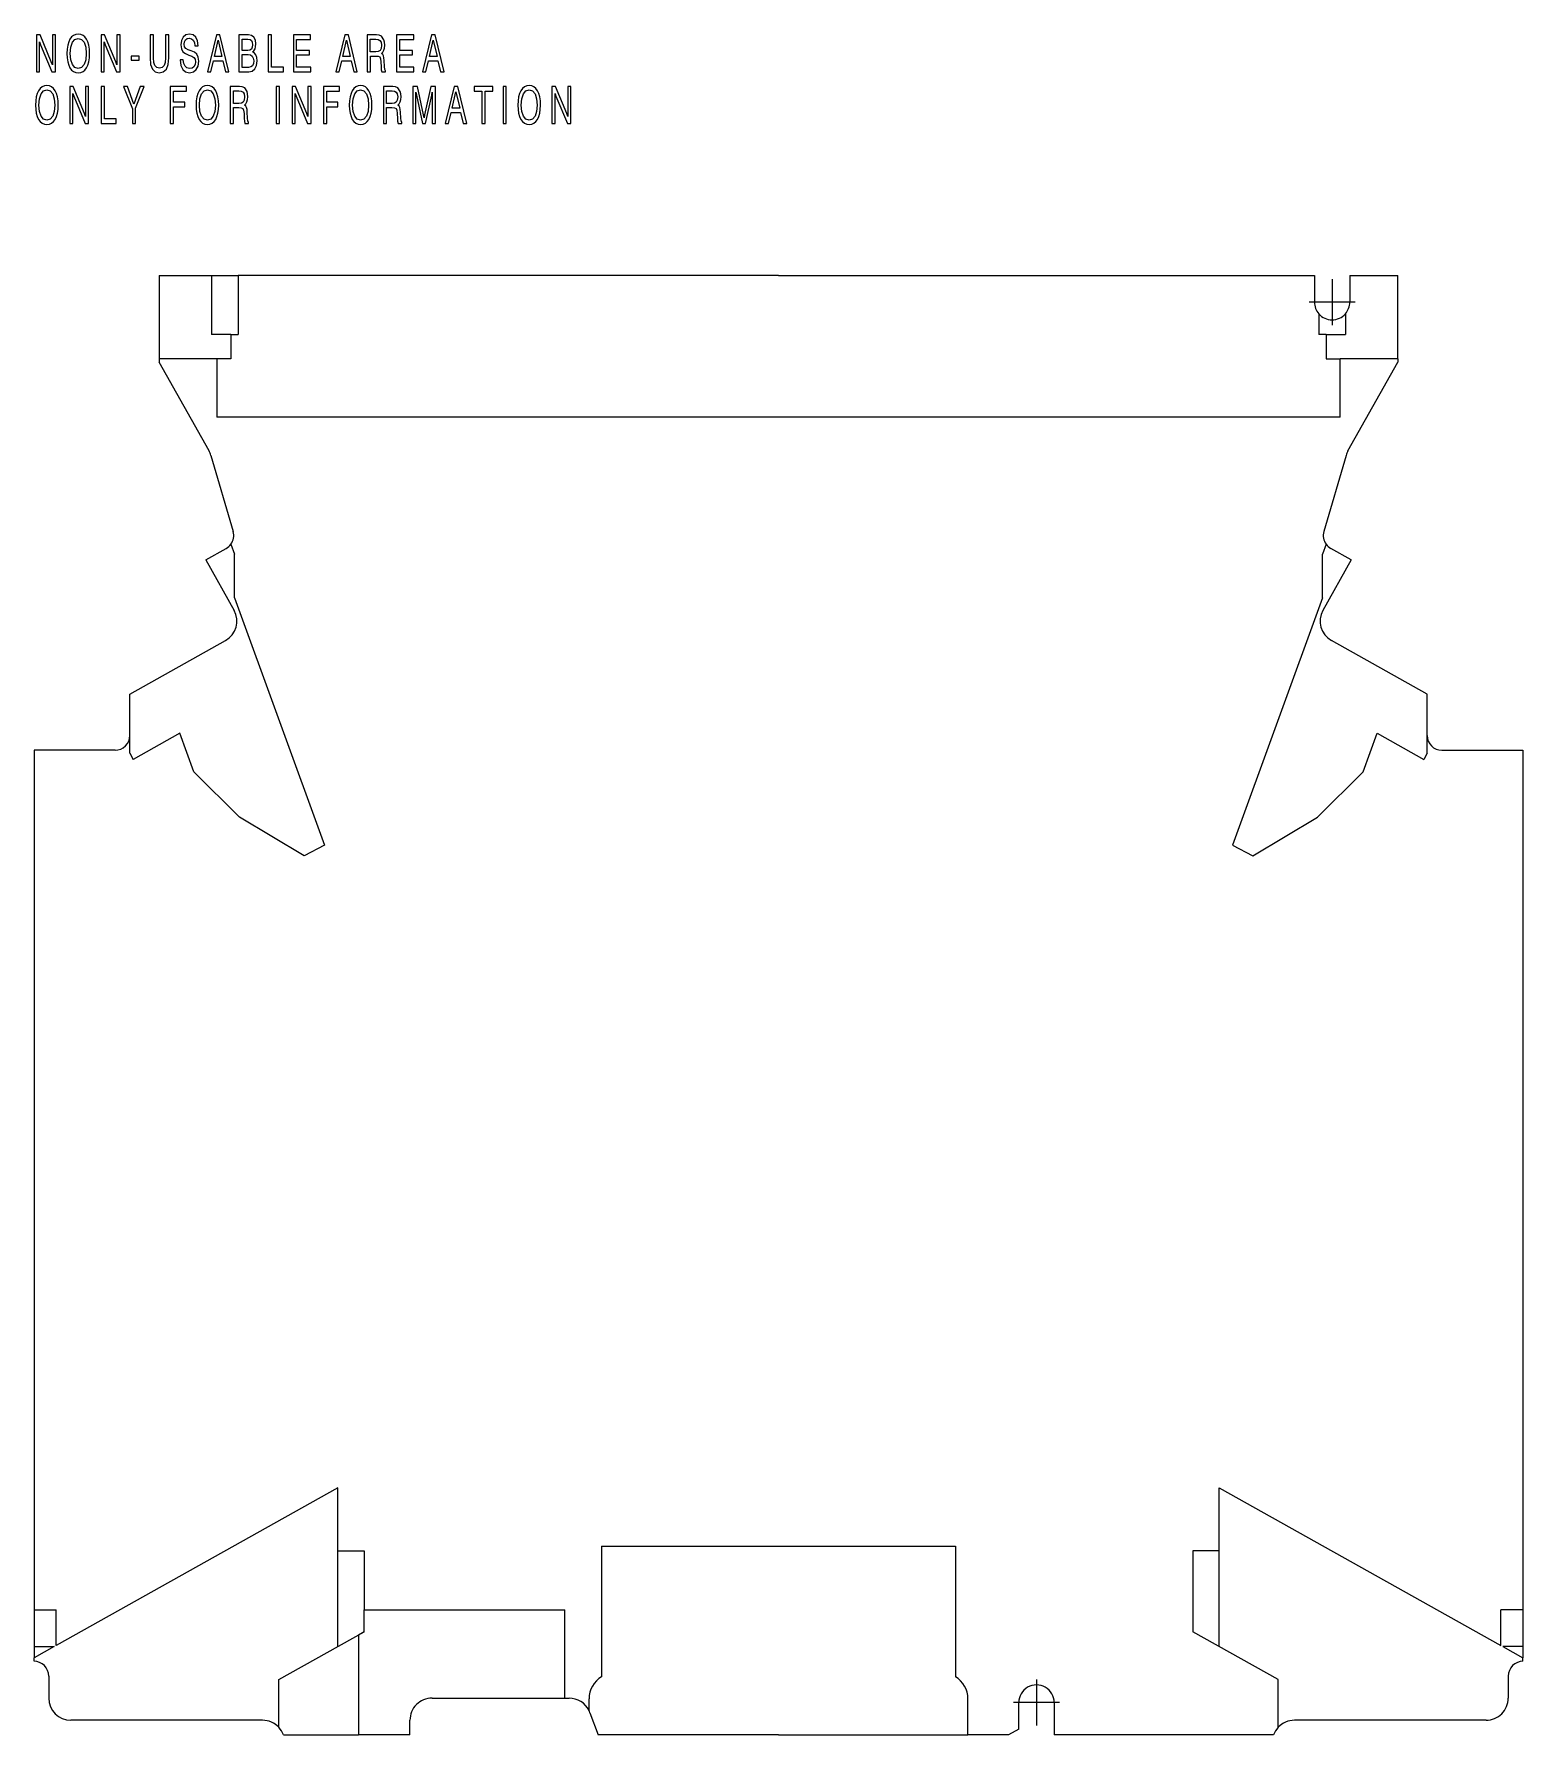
# Model space of a CAD drawing. Extents: x 55 to 156, y 112 to 227.
import ezdxf

# ---------------------------------------------------------------- set-up
doc = ezdxf.new("R2010")
doc.units = 0
doc.linetypes.add('DASHDOT', pattern=[18.5, 12, -3, 0.5, -3])
doc.layers.get('0').update_dxf_attribs({"linetype": 'CONTINUOUS'})

msp = doc.modelspace()

# ---------------------------------------------------------------- linework, layer by layer
at = {"color": 7}
for p, q in [((63.513229, 210.68808), (67.063232, 210.68808)), ((63.513229, 210.68808), (63.513229, 205.038086)), ((67.063232, 210.68808), (67.063232, 206.68808)), ((67.063232, 210.68808), (68.863228, 210.68808)), ((105.513229, 210.68808), (68.863228, 210.68808)), ((68.863228, 210.68808), (68.863228, 206.68808)), ((105.513229, 210.68808), (141.86322, 210.68808)), ((141.86322, 210.68808), (141.86322, 208.888077)), ((144.263229, 210.68808), (147.513229, 210.68808)), ((144.263229, 210.68808), (144.263229, 208.888077)), ((147.513229, 205.038086), (147.513229, 210.68808)), ((142.163239, 208.09436), (142.163239, 206.68808)), ((143.963226, 208.09436), (143.963226, 206.68808)), ((68.363228, 206.68808), (67.063232, 206.68808)), ((68.363228, 206.68808), (68.363228, 205.038086)), ((68.363228, 206.68808), (68.863228, 206.68808)), ((142.663239, 206.68808), (142.163239, 206.68808)), ((142.663239, 206.68808), (142.663239, 205.038086)), ((142.663239, 206.68808), (143.963226, 206.68808)), ((67.413231, 205.038086), (63.513229, 205.038086)), ((63.513229, 205.038086), (63.513229, 204.821228)), ((66.882645, 198.804688), (63.513229, 204.821228)), ((67.413231, 205.038086), (67.413231, 201.088074)), ((68.363228, 205.038086), (67.413231, 205.038086)), ((142.663239, 205.038086), (143.61322, 205.038086)), ((147.513229, 205.038086), (143.61322, 205.038086)), ((143.61322, 201.088074), (143.61322, 205.038086)), ((144.143814, 198.804688), (147.513229, 204.821228)), ((147.513229, 205.038086), (147.513229, 204.821228)), ((143.61322, 201.088074), (67.413231, 201.088074)), ((67.013977, 198.491516), (68.519539, 193.326172)), ((144.012482, 198.491516), (142.506927, 193.326172)), ((66.665741, 191.399689), (68.048111, 192.173843)), ((68.37468, 192.467133), (68.602722, 191.790588)), ((68.613541, 188.820801), (68.602722, 191.790588)), ((142.412918, 188.820801), (142.423737, 191.790588)), ((142.651779, 192.467133), (142.423737, 191.790588)), ((144.360718, 191.399689), (142.978348, 192.173843)), ((66.665741, 191.399689), (68.585236, 187.972198)), ((144.360718, 191.399689), (142.441223, 187.972198)), ((68.613541, 188.820801), (74.713272, 172.057144)), ((142.412918, 188.820801), (136.313187, 172.057144)), ((61.513229, 182.29248), (68.009415, 185.930511)), ((149.513229, 182.29248), (143.017044, 185.930511)), ((61.513229, 179.491745), (61.513229, 182.29248)), ((149.513229, 179.491745), (149.513229, 182.29248)), ((61.513229, 178.29248), (61.513229, 179.491745)), ((64.912689, 179.643311), (61.74897, 177.871552)), ((65.864044, 177.032074), (64.912689, 179.643311)), ((145.162415, 177.032074), (146.11377, 179.643311)), ((146.11377, 179.643311), (149.277496, 177.871552)), ((149.513229, 178.29248), (149.513229, 179.491745)), ((60.513229, 178.491745), (55.013229, 178.491745)), ((55.013229, 178.491745), (55.013229, 120.18808)), ((61.513229, 178.29248), (61.74897, 177.871552)), ((149.513229, 178.29248), (149.277496, 177.871552)), ((150.513229, 178.491745), (156.013229, 178.491745)), ((156.013229, 178.491745), (156.013229, 120.18808)), ((68.95993, 173.949066), (65.864044, 177.032074)), ((142.066528, 173.949066), (145.162415, 177.032074)), ((73.327263, 171.334427), (68.95993, 173.949066)), ((137.699188, 171.334427), (142.066528, 173.949066)), ((74.713272, 172.057144), (73.327263, 171.334427)), ((136.313187, 172.057144), (137.699188, 171.334427)), ((75.613228, 128.461761), (56.513229, 117.765251)), ((75.613228, 124.18808), (75.613228, 128.461761)), ((135.413223, 124.18808), (135.413223, 128.461761)), ((135.413223, 128.461761), (154.513229, 117.765251)), ((75.613228, 124.18808), (77.413231, 124.18808)), ((75.613228, 117.68808), (75.613228, 124.18808)), ((77.413231, 124.18808), (77.413231, 120.18808)), ((93.513229, 124.498077), (93.513229, 115.638916)), ((93.513229, 124.498077), (117.513229, 124.498077)), ((117.513229, 124.498077), (117.513229, 115.638916)), ((133.613235, 124.18808), (133.613235, 118.696129)), ((135.413223, 124.18808), (133.613235, 124.18808)), ((135.413223, 117.68808), (135.413223, 124.18808)), ((55.013229, 120.18808), (56.513229, 120.18808)), ((55.013229, 120.18808), (55.013229, 117.68808)), ((56.513229, 117.765251), (56.513229, 120.18808)), ((77.413231, 120.18808), (91.013229, 120.18808)), ((77.413231, 118.696129), (77.413231, 120.18808)), ((91.013229, 114.18808), (91.013229, 120.18808)), ((154.513229, 117.765251), (154.513229, 120.18808)), ((156.013229, 120.18808), (154.513229, 120.18808)), ((156.013229, 120.18808), (156.013229, 117.68808)), ((71.613228, 115.447975), (77.413231, 118.696129)), ((77.413231, 118.68808), (77.013229, 118.464066)), ((77.013229, 118.464066), (77.013229, 111.68808)), ((77.413231, 118.68808), (77.413231, 118.696129)), ((139.413239, 115.447975), (133.613235, 118.696129)), ((56.375423, 117.68808), (55.013229, 116.925217)), ((55.013229, 117.68808), (56.375423, 117.68808)), ((55.013229, 117.68808), (55.013229, 116.925217)), ((55.013229, 116.68808), (55.013229, 116.925217)), ((156.013229, 117.68808), (154.651031, 117.68808)), ((154.651031, 117.68808), (156.013229, 116.925217)), ((156.013229, 117.68808), (156.013229, 116.925217)), ((156.013229, 116.68808), (156.013229, 116.925217)), ((56.013229, 115.68808), (56.013229, 114.18808)), ((71.613228, 112.207886), (71.613228, 115.447975)), ((139.413239, 112.207886), (139.413239, 115.447975)), ((155.013229, 115.68808), (155.013229, 114.18808)), ((82.013229, 114.18808), (91.013229, 114.18808)), ((91.013229, 114.18808), (91.313232, 114.18808)), ((92.663231, 113.341911), (92.663231, 114.138077)), ((92.722771, 113.201111), (93.273468, 111.68808)), ((118.363228, 111.68808), (118.363228, 114.138077)), ((121.813232, 112.088081), (121.813232, 113.888077)), ((124.213226, 113.888077), (124.213226, 111.68808)), ((70.513229, 112.68808), (57.513229, 112.68808)), ((80.513229, 111.68808), (80.513229, 112.68808)), ((121.813232, 112.088081), (121.120407, 111.68808)), ((153.513229, 112.68808), (140.513229, 112.68808)), ((71.927444, 111.68808), (77.013229, 111.68808)), ((80.513229, 111.68808), (77.013229, 111.68808)), ((105.513229, 111.68808), (93.273468, 111.68808)), ((105.513229, 111.68808), (118.363228, 111.68808)), ((121.120407, 111.68808), (118.363228, 111.68808)), ((134.013229, 111.68808), (124.213226, 111.68808)), ((139.099014, 111.68808), (134.013229, 111.68808))]:
    msp.add_line(p, q, dxfattribs=at)
at = {"color": 7, "linetype": 'DASHDOT'}
for p, q in [((143.063232, 210.44809), (143.063232, 207.328079)), ((144.62323, 208.888077), (141.503235, 208.888077)), ((123.013229, 115.448082), (123.013229, 112.328079)), ((124.573227, 113.888077), (121.453232, 113.888077))]:
    msp.add_line(p, q, dxfattribs=at)
at = {"color": 7}
for points in [[(55.184998, 224.508667), (55.395184, 224.508667), (55.395184, 226.535782), (55.456207, 226.351501), (56.231415, 224.508667), (56.470982, 224.508667), (56.470982, 227.008667), (56.260796, 227.008667), (56.260796, 224.981552), (56.186214, 225.193649), (55.426826, 227.008667), (55.184998, 227.008667)], [(57.246712, 225.756927), (57.258015, 225.457901), (57.298695, 225.197128), (57.364239, 224.971115), (57.452381, 224.783356), (57.563126, 224.633835), (57.69421, 224.526047), (57.845634, 224.46347), (58.017403, 224.439133), (58.186909, 224.46347), (58.338333, 224.526047), (58.469418, 224.633835), (58.580162, 224.783356), (58.668304, 224.971115), (58.731586, 225.197128), (58.770008, 225.457901), (58.785831, 225.756927), (58.77227, 226.052475), (58.731586, 226.313263), (58.666046, 226.539261), (58.580162, 226.72702), (58.469418, 226.876541), (58.338333, 226.984329), (58.186909, 227.050385), (58.017403, 227.074738), (57.845634, 227.050385), (57.69421, 226.984329), (57.563126, 226.876541), (57.452381, 226.72702), (57.364239, 226.539261), (57.298695, 226.313263), (57.258015, 226.052475)], [(57.474983, 225.756927), (57.511143, 226.18808), (57.619629, 226.511444), (57.791393, 226.709641), (58.017403, 226.779175), (58.24115, 226.709641), (58.412918, 226.511444), (58.519138, 226.18808), (58.55756, 225.756927), (58.519138, 225.322296), (58.412918, 224.998932), (58.24115, 224.800735), (58.017403, 224.73468), (57.791393, 224.800735), (57.619629, 224.998932), (57.511143, 225.322296)], [(59.561562, 224.508667), (59.771748, 224.508667), (59.771748, 226.535782), (59.832771, 226.351501), (60.607979, 224.508667), (60.847549, 224.508667), (60.847549, 227.008667), (60.63736, 227.008667), (60.63736, 224.981552), (60.562778, 225.193649), (59.803391, 227.008667), (59.561562, 227.008667)], [(62.889446, 225.457901), (62.925606, 225.009369), (63.040871, 224.692947), (63.230721, 224.505188), (63.499668, 224.439133), (63.784439, 224.505188), (63.992367, 224.696426), (64.118927, 225.012833), (64.161873, 225.457901), (64.161873, 227.008667), (63.940384, 227.008667), (63.940384, 225.454422), (63.913261, 225.148438), (63.836422, 224.93634), (63.707596, 224.807693), (63.524529, 224.765976), (63.339203, 224.807693), (63.210377, 224.932861), (63.133533, 225.148438), (63.110935, 225.454422), (63.110935, 227.008667), (62.889446, 227.008667)], [(64.9263, 225.332733), (64.976021, 224.950256), (65.102585, 224.672089), (65.299217, 224.501709), (65.563644, 224.442596), (65.823555, 224.501709), (66.02018, 224.658173), (66.144485, 224.905045), (66.187431, 225.231888), (66.151268, 225.503098), (66.054085, 225.708252), (65.891357, 225.836899), (65.681168, 225.927307), (65.459679, 226.007278), (65.306, 226.08725), (65.215591, 226.201996), (65.188469, 226.393234), (65.211075, 226.553177), (65.283394, 226.681824), (65.394142, 226.761795), (65.545563, 226.793091), (65.699249, 226.758316), (65.816772, 226.657486), (65.893616, 226.494064), (65.929779, 226.275009), (66.139969, 226.275009), (66.097023, 226.60881), (65.981758, 226.859161), (65.800957, 227.019104), (65.559128, 227.074738), (65.317299, 227.019104), (65.134232, 226.866104), (65.016708, 226.633148), (64.978287, 226.334122), (65.012184, 226.059433), (65.113892, 225.871674), (65.285652, 225.743027), (65.522964, 225.642181), (65.715073, 225.565689), (65.855194, 225.489197), (65.93882, 225.374451), (65.968201, 225.193649), (65.93882, 225.00589), (65.859718, 224.859848), (65.733154, 224.76944), (65.561386, 224.738159), (65.38736, 224.776398), (65.256271, 224.898102), (65.170395, 225.082382), (65.138748, 225.332733)], [(66.78009, 224.508667), (67.008362, 224.508667), (67.182388, 225.256226), (67.821991, 225.256226), (67.993759, 224.508667), (68.233322, 224.508667), (67.627625, 227.008667), (67.383537, 227.008667)], [(67.250191, 225.548309), (67.505577, 226.650528), (67.756447, 225.548309)], [(68.900574, 224.508667), (69.589897, 224.508667), (69.820427, 224.560822), (69.992195, 224.713806), (70.100677, 224.946777), (70.139099, 225.256226), (70.116501, 225.47876), (70.055473, 225.656097), (69.95829, 225.784744), (69.829468, 225.857758), (69.928909, 225.944687), (70.003494, 226.066391), (70.046432, 226.215897), (70.062256, 226.400177), (70.028351, 226.664444), (69.933434, 226.855682), (69.775223, 226.970413), (69.556, 227.008667), (68.900574, 227.008667)], [(69.122063, 225.958603), (69.122063, 226.723541), (69.526619, 226.723541), (69.664482, 226.699203), (69.761665, 226.629669), (69.820427, 226.514923), (69.840767, 226.351501), (69.818169, 226.174179), (69.757141, 226.048996), (69.653183, 225.979462), (69.508537, 225.958603)], [(70.896744, 224.508667), (71.929604, 224.508667), (71.929604, 224.825073), (71.120499, 224.825073), (71.120499, 227.008667), (70.896744, 227.008667)], [(72.605896, 224.508667), (73.783394, 224.508667), (73.783394, 224.821594), (72.825119, 224.821594), (72.825119, 225.659576), (73.692993, 225.659576), (73.692993, 225.951645), (72.825119, 225.951645), (72.825119, 226.699203), (73.765312, 226.699203), (73.765312, 227.008667), (72.605896, 227.008667)], [(75.488541, 224.508667), (75.716812, 224.508667), (75.890839, 225.256226), (76.530441, 225.256226), (76.702209, 224.508667), (76.941772, 224.508667), (76.336075, 227.008667), (76.09198, 227.008667)], [(75.958641, 225.548309), (76.214027, 226.650528), (76.464897, 225.548309)], [(77.609024, 227.008667), (77.609024, 224.508667), (77.828247, 224.508667), (77.828247, 225.579605), (78.185341, 225.579605), (78.357109, 225.569168), (78.463333, 225.517014), (78.522095, 225.398788), (78.546951, 225.179733), (78.560516, 224.85289), (78.571815, 224.654709), (78.603455, 224.508667), (78.858849, 224.508667), (78.858849, 224.578201), (78.804604, 224.679047), (78.784264, 224.870285), (78.766182, 225.280579), (78.750366, 225.454422), (78.720978, 225.590027), (78.66674, 225.683914), (78.580856, 225.74649), (78.675781, 225.840378), (78.745842, 225.969025), (78.788788, 226.125488), (78.804604, 226.316727), (78.788788, 226.511444), (78.750366, 226.681824), (78.594414, 226.921738), (78.429428, 226.994766), (78.239586, 227.008667)], [(77.825989, 226.716599), (78.203423, 226.716599), (78.363892, 226.699203), (78.481415, 226.636627), (78.551476, 226.514923), (78.57634, 226.309784), (78.551476, 226.097687), (78.483673, 225.962082), (78.36615, 225.889053), (78.203423, 225.868195), (77.825989, 225.868195)], [(79.609711, 224.508667), (80.787216, 224.508667), (80.787216, 224.821594), (79.828941, 224.821594), (79.828941, 225.659576), (80.696815, 225.659576), (80.696815, 225.951645), (79.828941, 225.951645), (79.828941, 226.699203), (80.769135, 226.699203), (80.769135, 227.008667), (79.609711, 227.008667)], [(81.3731, 224.508667), (81.601372, 224.508667), (81.775398, 225.256226), (82.415001, 225.256226), (82.586761, 224.508667), (82.826332, 224.508667), (82.220634, 227.008667), (81.976547, 227.008667)], [(81.843201, 225.548309), (82.098587, 226.650528), (82.349457, 225.548309)], [(61.598415, 225.291), (62.145355, 225.291), (62.145355, 225.565689), (61.598415, 225.565689)], [(69.122063, 224.811172), (69.122063, 225.680435), (69.544693, 225.680435), (69.705162, 225.656097), (69.820427, 225.579605), (69.888229, 225.447464), (69.913086, 225.259705), (69.890488, 225.065002), (69.824944, 224.925919), (69.716461, 224.838989), (69.569557, 224.811172)], [(55.117191, 222.256927), (55.128494, 221.957901), (55.169174, 221.697128), (55.234718, 221.471115), (55.322861, 221.283356), (55.433605, 221.133835), (55.56469, 221.026047), (55.716114, 220.96347), (55.887882, 220.939133), (56.057388, 220.96347), (56.208813, 221.026047), (56.339897, 221.133835), (56.450642, 221.283356), (56.538784, 221.471115), (56.602066, 221.697128), (56.640488, 221.957901), (56.656311, 222.256927), (56.64275, 222.552475), (56.602066, 222.813263), (56.536526, 223.039261), (56.450642, 223.22702), (56.339897, 223.376541), (56.208813, 223.484329), (56.057388, 223.550385), (55.887882, 223.574738), (55.716114, 223.550385), (55.56469, 223.484329), (55.433605, 223.376541), (55.322861, 223.22702), (55.234718, 223.039261), (55.169174, 222.813263), (55.128494, 222.552475)], [(55.345463, 222.256927), (55.381622, 222.68808), (55.490108, 223.011444), (55.661873, 223.209641), (55.887882, 223.279175), (56.111629, 223.209641), (56.283398, 223.011444), (56.389622, 222.68808), (56.428043, 222.256927), (56.389622, 221.822296), (56.283398, 221.498932), (56.111629, 221.300735), (55.887882, 221.23468), (55.661873, 221.300735), (55.490108, 221.498932), (55.381622, 221.822296)], [(57.432041, 221.008667), (57.642227, 221.008667), (57.642227, 223.035782), (57.703251, 222.851501), (58.478458, 221.008667), (58.718029, 221.008667), (58.718029, 223.508667), (58.507839, 223.508667), (58.507839, 221.481552), (58.433258, 221.693649), (57.67387, 223.508667), (57.432041, 223.508667)], [(59.56382, 221.008667), (60.59668, 221.008667), (60.59668, 221.325073), (59.787567, 221.325073), (59.787567, 223.508667), (59.56382, 223.508667)], [(61.903526, 221.008667), (61.903526, 222.034393), (62.482109, 223.508667), (62.222198, 223.508667), (61.790524, 222.326477), (61.356586, 223.508667), (61.078598, 223.508667), (61.682041, 222.010056), (61.682041, 221.008667)], [(64.255058, 221.008667), (64.476547, 221.008667), (64.476547, 222.138702), (65.235931, 222.138702), (65.235931, 222.444687), (64.476547, 222.444687), (64.476547, 223.19574), (65.34668, 223.19574), (65.34668, 223.508667), (64.255058, 223.508667)], [(66.002625, 222.256927), (66.013924, 221.957901), (66.054604, 221.697128), (66.120148, 221.471115), (66.20829, 221.283356), (66.319038, 221.133835), (66.450119, 221.026047), (66.601547, 220.96347), (66.773315, 220.939133), (66.942818, 220.96347), (67.094246, 221.026047), (67.225327, 221.133835), (67.336075, 221.283356), (67.424217, 221.471115), (67.487503, 221.697128), (67.525925, 221.957901), (67.54174, 222.256927), (67.528183, 222.552475), (67.487503, 222.813263), (67.421959, 223.039261), (67.336075, 223.22702), (67.225327, 223.376541), (67.094246, 223.484329), (66.942818, 223.550385), (66.773315, 223.574738), (66.601547, 223.550385), (66.450119, 223.484329), (66.319038, 223.376541), (66.20829, 223.22702), (66.120148, 223.039261), (66.054604, 222.813263), (66.013924, 222.552475)], [(66.230896, 222.256927), (66.267052, 222.68808), (66.375534, 223.011444), (66.547302, 223.209641), (66.773315, 223.279175), (66.997063, 223.209641), (67.168823, 223.011444), (67.275055, 222.68808), (67.313477, 222.256927), (67.275055, 221.822296), (67.168823, 221.498932), (66.997063, 221.300735), (66.773315, 221.23468), (66.547302, 221.300735), (66.375534, 221.498932), (66.267052, 221.822296)], [(68.319733, 223.508667), (68.319733, 221.008667), (68.538956, 221.008667), (68.538956, 222.079605), (68.896057, 222.079605), (69.067818, 222.069168), (69.174042, 222.017014), (69.232803, 221.898788), (69.257668, 221.679733), (69.271225, 221.35289), (69.282524, 221.154709), (69.314171, 221.008667), (69.569557, 221.008667), (69.569557, 221.078201), (69.51532, 221.179047), (69.494972, 221.370285), (69.476898, 221.780579), (69.461075, 221.954422), (69.431694, 222.090027), (69.377449, 222.183914), (69.291565, 222.24649), (69.38649, 222.340378), (69.456551, 222.469025), (69.499496, 222.625488), (69.51532, 222.816727), (69.499496, 223.011444), (69.461075, 223.181824), (69.30513, 223.421738), (69.140144, 223.494766), (68.950294, 223.508667)], [(68.536697, 223.216599), (68.914131, 223.216599), (69.0746, 223.199203), (69.192123, 223.136627), (69.262184, 223.014923), (69.287048, 222.809784), (69.262184, 222.597687), (69.194382, 222.462082), (69.076859, 222.389053), (68.914131, 222.368195), (68.536697, 222.368195)], [(71.444214, 221.008667), (71.665695, 221.008667), (71.665695, 223.508667), (71.444214, 223.508667)], [(72.518272, 221.008667), (72.728455, 221.008667), (72.728455, 223.035782), (72.789482, 222.851501), (73.56469, 221.008667), (73.80426, 221.008667), (73.80426, 223.508667), (73.59407, 223.508667), (73.59407, 221.481552), (73.519485, 221.693649), (72.760101, 223.508667), (72.518272, 223.508667)], [(74.650055, 221.008667), (74.871536, 221.008667), (74.871536, 222.138702), (75.630928, 222.138702), (75.630928, 222.444687), (74.871536, 222.444687), (74.871536, 223.19574), (75.741669, 223.19574), (75.741669, 223.508667), (74.650055, 223.508667)], [(76.397614, 222.256927), (76.40892, 221.957901), (76.4496, 221.697128), (76.515144, 221.471115), (76.603287, 221.283356), (76.714027, 221.133835), (76.845116, 221.026047), (76.996536, 220.96347), (77.168304, 220.939133), (77.337814, 220.96347), (77.489235, 221.026047), (77.620323, 221.133835), (77.731064, 221.283356), (77.819214, 221.471115), (77.882492, 221.697128), (77.920914, 221.957901), (77.936737, 222.256927), (77.923172, 222.552475), (77.882492, 222.813263), (77.816948, 223.039261), (77.731064, 223.22702), (77.620323, 223.376541), (77.489235, 223.484329), (77.337814, 223.550385), (77.168304, 223.574738), (76.996536, 223.550385), (76.845116, 223.484329), (76.714027, 223.376541), (76.603287, 223.22702), (76.515144, 223.039261), (76.4496, 222.813263), (76.40892, 222.552475)], [(76.625885, 222.256927), (76.662048, 222.68808), (76.770531, 223.011444), (76.942299, 223.209641), (77.168304, 223.279175), (77.392052, 223.209641), (77.56382, 223.011444), (77.670044, 222.68808), (77.708466, 222.256927), (77.670044, 221.822296), (77.56382, 221.498932), (77.392052, 221.300735), (77.168304, 221.23468), (76.942299, 221.300735), (76.770531, 221.498932), (76.662048, 221.822296)], [(78.714722, 223.508667), (78.714722, 221.008667), (78.933952, 221.008667), (78.933952, 222.079605), (79.291046, 222.079605), (79.462814, 222.069168), (79.569038, 222.017014), (79.6278, 221.898788), (79.652664, 221.679733), (79.666222, 221.35289), (79.677521, 221.154709), (79.70916, 221.008667), (79.964554, 221.008667), (79.964554, 221.078201), (79.910309, 221.179047), (79.889969, 221.370285), (79.871887, 221.780579), (79.856064, 221.954422), (79.826691, 222.090027), (79.772446, 222.183914), (79.686562, 222.24649), (79.781487, 222.340378), (79.851547, 222.469025), (79.894485, 222.625488), (79.910309, 222.816727), (79.894485, 223.011444), (79.856064, 223.181824), (79.700119, 223.421738), (79.535133, 223.494766), (79.345291, 223.508667)], [(78.931694, 223.216599), (79.309128, 223.216599), (79.469589, 223.199203), (79.58712, 223.136627), (79.657181, 223.014923), (79.682037, 222.809784), (79.657181, 222.597687), (79.589378, 222.462082), (79.471855, 222.389053), (79.309128, 222.368195), (78.931694, 222.368195)], [(80.918823, 223.140106), (80.954987, 222.921051), (81.364059, 221.008667), (81.571991, 221.008667), (81.990105, 222.921051), (82.028526, 223.140106), (82.028526, 221.008667), (82.24324, 221.008667), (82.24324, 223.508667), (81.926826, 223.508667), (81.508713, 221.596283), (81.472549, 221.391144), (81.434128, 221.596283), (81.03183, 223.508667), (80.715424, 223.508667), (80.715424, 221.008667), (80.918823, 221.008667)], [(82.910484, 221.008667), (83.138748, 221.008667), (83.312775, 221.756226), (83.952377, 221.756226), (84.124146, 221.008667), (84.363716, 221.008667), (83.758011, 223.508667), (83.513924, 223.508667)], [(83.380585, 222.048309), (83.635971, 223.150528), (83.886841, 222.048309)], [(85.39032, 221.008667), (85.611801, 221.008667), (85.611801, 223.206161), (86.12484, 223.206161), (86.12484, 223.508667), (84.877274, 223.508667), (84.877274, 223.206161), (85.39032, 223.206161)], [(86.825989, 221.008667), (87.047478, 221.008667), (87.047478, 223.508667), (86.825989, 223.508667)], [(87.832245, 222.256927), (87.843552, 221.957901), (87.884232, 221.697128), (87.949776, 221.471115), (88.037918, 221.283356), (88.148666, 221.133835), (88.279747, 221.026047), (88.431168, 220.96347), (88.602936, 220.939133), (88.772446, 220.96347), (88.923874, 221.026047), (89.054955, 221.133835), (89.165695, 221.283356), (89.253845, 221.471115), (89.317123, 221.697128), (89.355545, 221.957901), (89.371368, 222.256927), (89.357803, 222.552475), (89.317123, 222.813263), (89.251587, 223.039261), (89.165695, 223.22702), (89.054955, 223.376541), (88.923874, 223.484329), (88.772446, 223.550385), (88.602936, 223.574738), (88.431168, 223.550385), (88.279747, 223.484329), (88.148666, 223.376541), (88.037918, 223.22702), (87.949776, 223.039261), (87.884232, 222.813263), (87.843552, 222.552475)], [(88.060516, 222.256927), (88.09668, 222.68808), (88.20517, 223.011444), (88.37693, 223.209641), (88.602936, 223.279175), (88.826691, 223.209641), (88.998459, 223.011444), (89.104675, 222.68808), (89.143097, 222.256927), (89.104675, 221.822296), (88.998459, 221.498932), (88.826691, 221.300735), (88.602936, 221.23468), (88.37693, 221.300735), (88.20517, 221.498932), (88.09668, 221.822296)], [(90.147095, 221.008667), (90.357285, 221.008667), (90.357285, 223.035782), (90.418304, 222.851501), (91.193512, 221.008667), (91.433083, 221.008667), (91.433083, 223.508667), (91.2229, 223.508667), (91.2229, 221.481552), (91.148315, 221.693649), (90.388931, 223.508667), (90.147095, 223.508667)]]:
    msp.add_lwpolyline(points, close=True, dxfattribs=at)
for centre, radius, start, end in [((143.063232, 208.888077), 1.2, 180.000005, 221.409615), ((143.063232, 208.888077), 1.2, 318.59038, 0), ((143.063232, 208.888077), 1.2, 221.409615, 318.59038), ((65.573906, 198.071777), 1.5, 16.25, 29.249998), ((145.452545, 198.071777), 1.5, 150.750007, 163.750001), ((67.559494, 193.046341), 1, 324.605748, 16.25), ((143.466965, 193.046341), 1, 163.750001, 215.394254), ((67.559494, 193.046341), 1, 299.250003, 324.605748), ((143.466965, 193.046341), 1, 215.394254, 240.750006), ((67.276489, 187.239258), 1.5, 299.250003, 29.249998), ((143.749969, 187.239258), 1.5, 150.750007, 240.750006), ((60.513229, 179.491745), 1, 269.999997, 360), ((150.513229, 179.491745), 1, 180.000005, 269.999997), ((55.013229, 115.68808), 1, 0, 90.000003), ((156.013229, 115.68808), 1, 90.000003, 180.000005), ((94.413231, 114.138077), 1.75, 120.949727, 180.000005), ((116.613228, 114.138077), 1.75, 0, 59.050278), ((123.013229, 113.888077), 1.2, 0, 180.000005), ((57.513229, 114.18808), 1.5, 180.000005, 269.999997), ((82.013229, 112.68808), 1.5, 90.000003, 180.000005), ((91.313232, 112.68808), 1.5, 25.841934, 90.000003), ((91.313232, 112.68808), 1.5, 20.000001, 25.841934), ((153.513229, 114.18808), 1.5, 269.999997, 360), ((70.513229, 111.18808), 1.5, 42.833428, 90.000003), ((70.513229, 111.18808), 1.5, 19.471222, 42.833428), ((140.513229, 111.18808), 1.5, 137.166577, 160.528775), ((140.513229, 111.18808), 1.5, 90.000003, 137.166577)]:
    msp.add_arc(centre, radius, start, end, dxfattribs=at)

doc.saveas('drawing.dxf')
